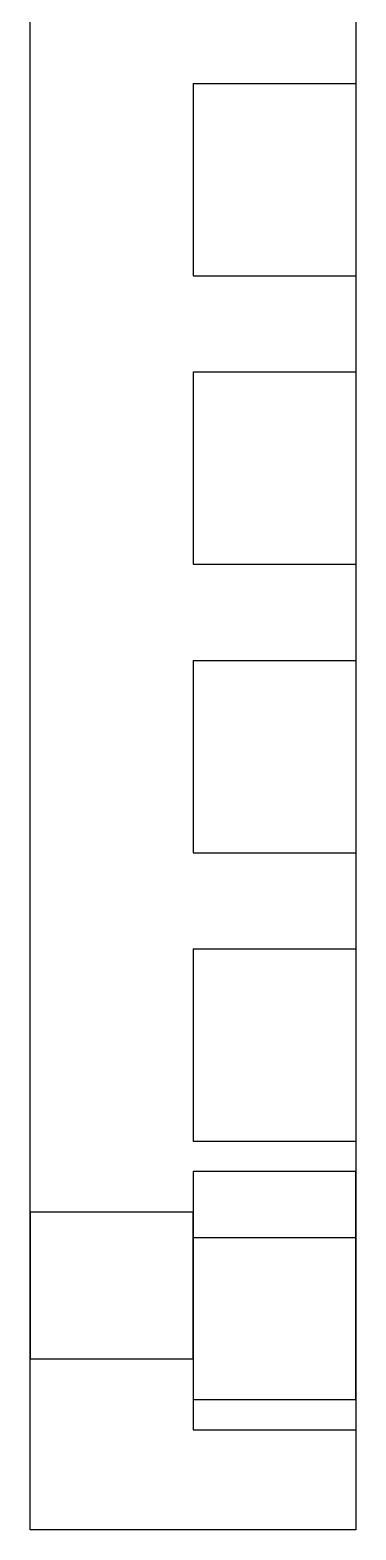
# Model space of a CAD drawing. Header units: inches. Extents: x 12 to 446, y -1 to 261.
# Drawn here: x 425.6 to 445.6, y 35 to 127.1 of the extents above; entities that cross this region are included whole.
import ezdxf

# ---------------------------------------------------------------- set-up
doc = ezdxf.new("R2010")
doc.units = ezdxf.units.IN
doc.header["$MEASUREMENT"] = 0

msp = doc.modelspace()

# ---------------------------------------------------------------- linework, layer by layer
for p, q in [((435.57165, 123.77636), (435.57165, 111.97636)), ((435.57165, 123.77636), (445.57165, 123.77636)), ((435.57165, 111.97636), (445.57165, 111.97636)), ((435.57165, 106.07636), (435.57165, 94.27636)), ((435.57165, 106.07636), (445.57165, 106.07636)), ((435.57165, 94.27636), (445.57165, 94.27636)), ((435.57165, 88.37636), (435.57165, 76.57636)), ((435.57165, 88.37636), (445.57165, 88.37636)), ((435.57165, 76.57636), (445.57165, 76.57636)), ((435.57165, 70.67636), (435.57165, 58.87636)), ((435.57165, 70.67636), (445.57165, 70.67636)), ((435.57165, 58.87636), (445.57165, 58.87636)), ((435.57165, 52.97636), (435.57165, 41.17636)), ((435.57165, 52.97636), (445.57165, 52.97636)), ((435.57165, 41.17636), (445.57165, 41.17636))]:
    msp.add_line(p, q)
for points in [[(425.57165, 183.02636), (445.57165, 183.02636), (445.57165, 35.02636), (425.57165, 35.02636)], [(445.57165, 57.02636), (435.57165, 57.02636), (435.57165, 43.02636), (445.57165, 43.02636)], [(435.57165, 54.52636), (425.57165, 54.52636), (425.57165, 45.52636), (435.57165, 45.52636)]]:
    msp.add_lwpolyline(points, close=True)

doc.saveas('drawing.dxf')
